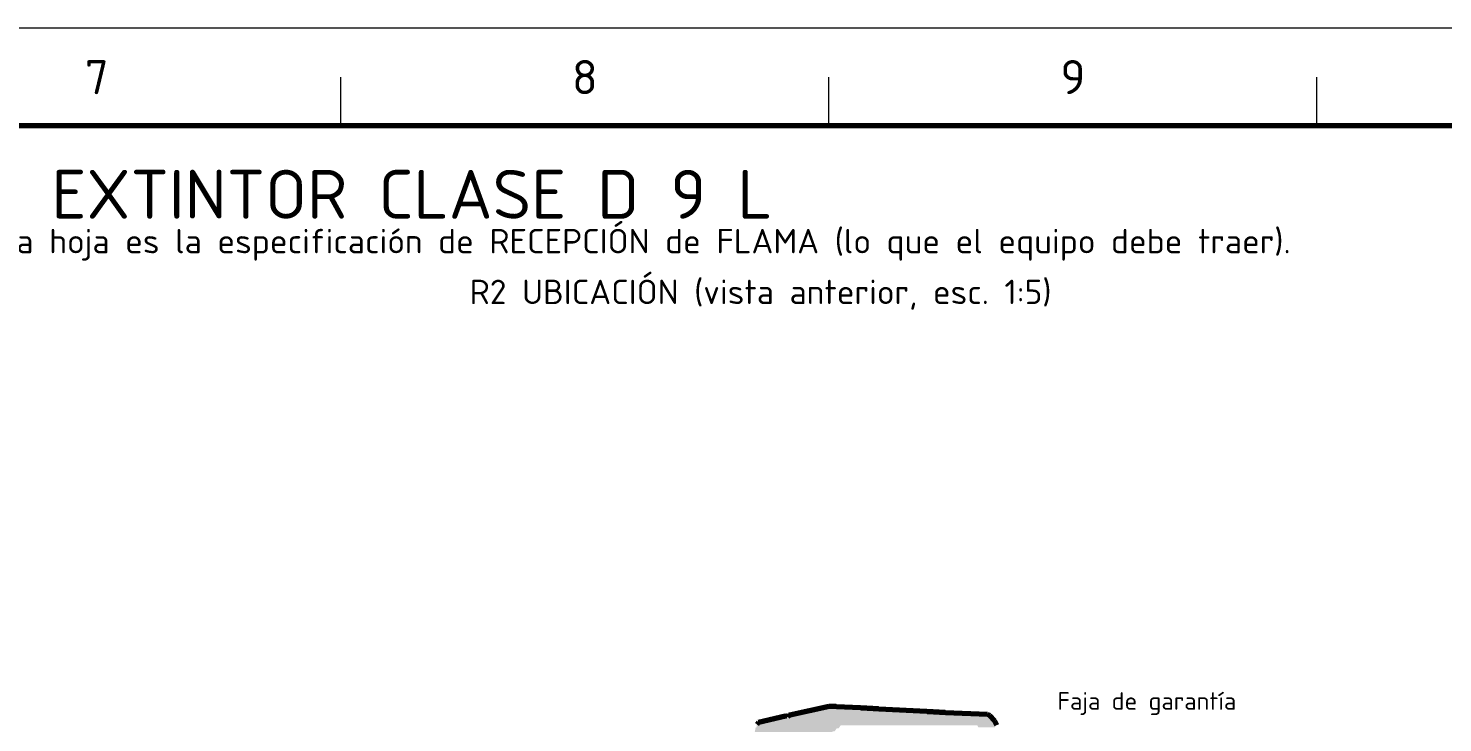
# Model space of a CAD drawing. Header units: millimetres. Extents: x 0 to 2208, y 0 to 420.
# Drawn here: x 1929 to 2073.9, y 348.9 to 420 of the extents above; entities that cross this region are included whole.
import ezdxf
from ezdxf.enums import TextEntityAlignment as Align

# ---------------------------------------------------------------- set-up
doc = ezdxf.new("R2010")
doc.units = ezdxf.units.MM
for name, color, linetype, lineweight in [('01-VISIBLE', 7, 'CONTINUOUS', 70), ('06-TEXTO', 7, 'CONTINUOUS', 25), ('07-RECUADRO', 7, 'CONTINUOUS', 70), ('08-FINA', 5, 'CONTINUOUS', 18), ('13-GRAFICA', 30, 'CONTINUOUS', 18)]:
    doc.layers.add(name, color=color, linetype=linetype, lineweight=lineweight)
doc.styles.add('ISO3098', font='isocpeur.ttf')

msp = doc.modelspace()

# ---------------------------------------------------------------- hatches: boundary and pattern name
at = {"layer": '13-GRAFICA', "true_color": 0xb21820}
h = msp.add_hatch(color=7, dxfattribs=at)
h.dxf.hatch_style = 1
h.paths.add_polyline_path([(2003.598, 345.6), (2003.598, 347.4), (2003.298, 347.6), (2003.298, 347.9), (2003.398, 347.9), (2003.498, 348.4), (2003.598, 348.4), (2003.598, 348.7), (2003.698, 348.7), (2003.798, 348.9), (2004.498, 349), (2004.498, 349.1), (2004.898, 349.1), (2004.898, 349.2), (2005.398, 349.2), (2005.398, 349.3), (2005.798, 349.3), (2005.798, 349.4), (2006.198, 349.4), (2006.198, 349.5), (2006.798, 349.5), (2006.798, 349.6), (2007.098, 349.6), (2007.098, 349.7), (2007.998, 349.8), (2007.998, 349.9), (2008.398, 349.9), (2008.398, 350), (2008.798, 350), (2008.798, 350.1), (2009.298, 350.1), (2009.298, 350.2), (2009.698, 350.2), (2009.698, 350.3), (2010.198, 350.3), (2010.198, 350.4), (2010.598, 350.4), (2010.598, 350.5), (2013.198, 350.5), (2013.198, 350.4), (2014.898, 350.4), (2014.898, 350.3), (2016.598, 350.3), (2016.598, 350.2), (2018.598, 350.2), (2018.598, 350.1), (2020.698, 350.1), (2020.698, 350), (2022.298, 350), (2022.298, 349.9), (2027.298, 349.7), (2027.298, 349.6), (2027.498, 349.6), (2027.498, 349.5), (2028.098, 349), (2028.098, 348.7), (2028.198, 348.7), (2027.998, 348.4), (2026.298, 348.4), (2026.198, 348.6), (2012.198, 348.6), (2011.998, 348.3), (2011.798, 348.3), (2011.598, 348), (2011.398, 348), (2011.098, 347.6), (2010.898, 347.6), (2010.698, 347.3), (2010.498, 347.3), (2010.198, 346.9), (2009.998, 346.9), (2009.998, 346.8), (2009.898, 346.8), (2009.798, 346.6), (2009.598, 346.6), (2009.398, 346.3), (2009.298, 346.3), (2009.098, 346.6), (2008.898, 346.6), (2008.698, 346.9), (2008.498, 346.9), (2008.498, 347), (2008.298, 347), (2008.298, 347.1), (2007.998, 347.1), (2007.998, 347.2), (2007.798, 347.2), (2007.798, 347.3), (2006.198, 347.4), (2006.198, 347.3), (2005.698, 347.3), (2005.698, 347.2), (2005.498, 347.2), (2005.498, 347.1), (2005.198, 347.1), (2005.198, 347), (2004.798, 346.9), (2004.698, 346.7), (2004.298, 346.6), (2004.298, 346.4), (2003.998, 346.2), (2003.998, 346), (2003.698, 345.8), (2003.698, 345.6)])

# ---------------------------------------------------------------- linework, layer by layer
at = {"layer": '01-VISIBLE'}
for p, q in [((2006.544, 349.526), (2003.802, 348.882)), ((2006.646, 349.526), (2006.544, 349.526)), ((2006.748, 349.458), (2006.646, 349.526)), ((2006.884, 349.594), (2006.748, 349.458)), ((2006.986, 349.628), (2006.884, 349.594)), ((2011.016, 350.542), (2006.986, 349.628)), ((2011.76, 350.542), (2011.016, 350.542)), ((2011.794, 350.508), (2011.76, 350.542)), ((2014.232, 350.406), (2011.794, 350.508)), ((2014.266, 350.374), (2014.232, 350.406)), ((2014.876, 350.374), (2014.266, 350.374)), ((2014.91, 350.34), (2014.876, 350.374)), ((2015.486, 350.34), (2014.91, 350.34)), ((2015.52, 350.306), (2015.486, 350.34)), ((2016.096, 350.306), (2015.52, 350.306)), ((2016.13, 350.272), (2016.096, 350.306)), ((2021.04, 350.034), (2016.13, 350.272)), ((2021.074, 350), (2021.04, 350.034)), ((2021.684, 350), (2021.074, 350)), ((2021.718, 349.966), (2021.684, 350)), ((2022.292, 349.966), (2021.718, 349.966)), ((2022.326, 349.932), (2022.292, 349.966)), ((2022.902, 349.932), (2022.326, 349.932)), ((2022.936, 349.898), (2022.902, 349.932)), ((2027.238, 349.696), (2022.936, 349.898)), ((2027.474, 349.594), (2027.238, 349.696)), ((2028, 349.07), (2027.474, 349.594)), ((2003.802, 348.882), (2003.616, 348.696)), ((2028.202, 348.628), (2028, 349.07))]:
    msp.add_line(p, q, dxfattribs=at)
at = {"layer": '07-RECUADRO'}
msp.add_lwpolyline([(1639, 10), (2198, 10), (2198, 410), (1639, 410)], close=True, dxfattribs=at)
at = {"layer": '08-FINA'}
for p, q in [((1961, 410), (1961, 415)), ((2011, 410), (2011, 415)), ((2061, 410), (2061, 415))]:
    msp.add_line(p, q, dxfattribs=at)
msp.add_lwpolyline([(1614, 0), (2208, 0), (2208, 420), (1614, 420)], close=True, dxfattribs=at)

# ---------------------------------------------------------------- texts
at = {"layer": '06-TEXTO', "style": 'ISO3098'}
for s, height, p in [('7', 3.5, (1936, 415)), ('8', 3.5, (1986, 415)), ('9', 3.5, (2036, 415)), ('ROTULADO E IDENTIFICACIÓN - EXTINTOR CLASE D 9 L', 5, (1918.5, 403)), ('PRODUCTO REVENDIDO: etiqueta, estampado y precinto los aplica el fabricante certificado; esta hoja es la especificación de RECEPCIÓN de FLAMA (lo que el equipo debe traer).', 2.5, (1918.5, 398.2)), ('R2 UBICACIÓN (vista anterior, esc. 1:5)', 2.5, (2004, 393))]:
    msp.add_text(s, height=height, dxfattribs=at).set_placement(p, align=Align.MIDDLE_CENTER)
msp.add_text('Faja de garantía', height=1.8, dxfattribs=at).set_placement((2043.57, 349.661), align=Align.BOTTOM_CENTER)

doc.saveas('drawing.dxf')
